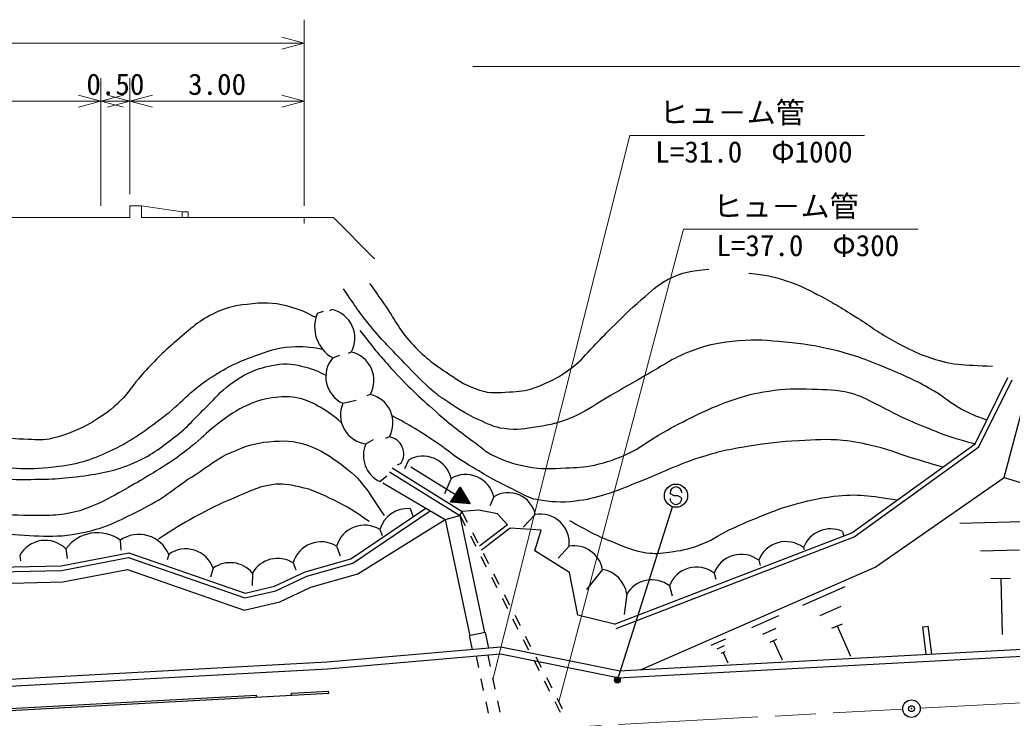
# Model space of a CAD drawing. Units: millimetres, scale not verified, with parts at other scales. Extents: x 40000 to 680000, y 20000 to 380000.
# Drawn here: x 191024 to 276401, y 286954 to 347000 of the extents above; entities that cross this region are included whole.
import ezdxf
from ezdxf.enums import TextEntityAlignment as Align

# ---------------------------------------------------------------- set-up
doc = ezdxf.new("R2010")
doc.units = ezdxf.units.MM
doc.header["$LTSCALE"] = 1000
doc.header["$PDMODE"] = 32
doc.header["$PDSIZE"] = 500
doc.linetypes.add('CHAIN', pattern=[18.5, 12, -1.5, 3.5, -1.5])
for name, color, linetype, lineweight in [('S-BGD', 7, 'Continuous', 25), ('S-BMK', 2, 'CHAIN', 13), ('S-BMK-SRVR', 3, 'Continuous', 25), ('S-STR-HTXT', 7, 'Continuous', 13), ('S-STR-STRC', 7, 'Continuous', 25)]:
    doc.layers.add(name, color=color, linetype=linetype, lineweight=lineweight)
doc.styles.add('ＭＳ ゴシック', font='')
doc.styles.get('ＭＳ ゴシック').set_extended_font_data('MS Gothic')

msp = doc.modelspace()

# ---------------------------------------------------------------- linework, layer by layer
at = {"layer": 'S-BGD'}
for p, q in [((216626, 321782), (217152, 321938)), ((217896, 322083), (217678, 321985)), ((217947, 317933), (218548, 318164)), ((219536, 318435), (219284, 318322)), ((218823, 314030), (219971, 314288)), ((221177, 314787), (220890, 314658)), ((220792, 310548), (221438, 310911)), ((222818, 311139), (222497, 310995)), ((224455, 309150), (224130, 308392)), ((223054, 308480), (229079, 304729)), ((223810, 308858), (223488, 308714)), ((224678, 308561), (228504, 306179)), ((221990, 307296), (222598, 307792)), ((222842, 308140), (228868, 304390)), ((228131, 307573), (227565, 306254)), ((222259, 307202), (227617, 304022)), ((228087, 305529), (228922, 306830)), ((229265, 306252), (228755, 306570)), ((229151, 306445), (228810, 306656)), ((229036, 306637), (228866, 306743)), ((228922, 306830), (229780, 305385)), ((228538, 305491), (228198, 305702)), ((228764, 305471), (228254, 305789)), ((228990, 305452), (228310, 305876)), ((229216, 305433), (228365, 305962)), ((229441, 305414), (228421, 306049)), ((229667, 305395), (228477, 306136)), ((229723, 305482), (228532, 306223)), ((229608, 305674), (228588, 306309)), ((229494, 305867), (228643, 306396)), ((229379, 306059), (228699, 306483)), ((231807, 305996), (231469, 305209)), ((224593, 304972), (224859, 304277)), ((229780, 305385), (228087, 305529)), ((228313, 305510), (228143, 305616)), ((227617, 304022), (228868, 304390)), ((227617, 304022), (229744, 294037)), ((228868, 304390), (229079, 304729)), ((228868, 304390), (231015, 294307)), ((228881, 304411), (229335, 303520)), ((229066, 304708), (229520, 303817)), ((235366, 304470), (234329, 303366)), ((222009, 303164), (222204, 302655)), ((232992, 303582), (230584, 301730)), ((233222, 303283), (230758, 301388)), ((271909, 303725), (278675, 303900)), ((199668, 302262), (199702, 301400)), ((229789, 302629), (230243, 301738)), ((229974, 302926), (230428, 302035)), ((261796, 303014), (261901, 302693)), ((194984, 301507), (195103, 300671)), ((218274, 301734), (218586, 300917)), ((238281, 301730), (237336, 300724)), ((258446, 301624), (258495, 301451)), ((273663, 301352), (277046, 301440)), ((191024, 300945), (191090, 300480)), ((203837, 301035), (203692, 300566)), ((230697, 300847), (231151, 299956)), ((230882, 301144), (231336, 300253)), ((254599, 300528), (254729, 300071)), ((207657, 299849), (207436, 299080)), ((214538, 300303), (214764, 299714)), ((241166, 299742), (239765, 298025)), ((211038, 299430), (211002, 298353)), ((231605, 299065), (232059, 298174)), ((231790, 299362), (232244, 298471)), ((250752, 299432), (250900, 298912)), ((274571, 298958), (276262, 299001)), ((275417, 298979), (275541, 294146)), ((246905, 298336), (247152, 297469)), ((258400, 296681), (262038, 298271)), ((232513, 297283), (232967, 296392)), ((232698, 297580), (233153, 296689)), ((243238, 297614), (243013, 295865)), ((259877, 295780), (261696, 296575)), ((233421, 295501), (233875, 294610)), ((233607, 295798), (234061, 294907)), ((254001, 294759), (256314, 295769)), ((242484, 290409), (322474, 294736)), ((242528, 291012), (322446, 295335)), ((254940, 294186), (256096, 294691)), ((260900, 294679), (261809, 295077)), ((261354, 294878), (262490, 292279)), ((268709, 294813), (269168, 294872)), ((269016, 292445), (268709, 294813)), ((269479, 292470), (269168, 294872)), ((231064, 294318), (229695, 294026)), ((229695, 294026), (229945, 292853)), ((231064, 294318), (231350, 292976)), ((234330, 293719), (234784, 292828)), ((234515, 294016), (234969, 293125)), ((250515, 293235), (251777, 293787)), ((255590, 293486), (256168, 293739)), ((232402, 293068), (217451, 291758)), ((242528, 291012), (232402, 293068)), ((251028, 292922), (251659, 293198)), ((255879, 293612), (256601, 291961)), ((232368, 292463), (217494, 291160)), ((230271, 292279), (230480, 291301)), ((231275, 292367), (231483, 291389)), ((242484, 290409), (232368, 292463)), ((235423, 292234), (235877, 291343)), ((251383, 292541), (251698, 292679)), ((251540, 292610), (251934, 291708)), ((217494, 291160), (182492, 289266)), ((217451, 291758), (182502, 289868)), ((235238, 291937), (235692, 291046)), ((230688, 290323), (230896, 289345)), ((231692, 290411), (231900, 289433)), ((236331, 290452), (236785, 289561)), ((236146, 290155), (236600, 289264)), ((217597, 289062), (182648, 287172)), ((182652, 287372), (211395, 288927)), ((211406, 288727), (211395, 288927)), ((214391, 289089), (217586, 289262)), ((214402, 288889), (214391, 289089)), ((217597, 289062), (217586, 289262)), ((237239, 288670), (237693, 287779)), ((231105, 288367), (231313, 287389)), ((232108, 288455), (232317, 287477)), ((237054, 288373), (237508, 287482))]:
    msp.add_line(p, q, dxfattribs=at)
for points in [[(242183, 295023), (262613, 302887), (273209, 310551), (276033, 316236)], [(242327, 294650), (262805, 302532), (273523, 310285), (276391, 316058)], [(244413, 291114), (264608, 299941), (275723, 307652), (277993, 316161)], [(118827, 297819), (127349, 298061), (130934, 299433), (138339, 306817), (141279, 308637), (144839, 308934), (152746, 306325), (156769, 305757), (166344, 305647), (168030, 304896), (178223, 298622), (182198, 297068), (185643, 297689), (188021, 298515), (194727, 298665), (200291, 299735), (210332, 296252), (213382, 296960), (216059, 298227), (220096, 299373), (227617, 304022)], [(275723, 307652), (280292, 306251), (283636, 301197), (304863, 303120), (321843, 302090), (353077, 305050)], [(187770, 299909), (194578, 300062), (200395, 301180), (210409, 297707), (212920, 298290), (215565, 299542), (219498, 300658), (225948, 305013)], [(232992, 303582), (232122, 304528), (230506, 304848), (229079, 304729)], [(187841, 299511), (194620, 299663), (200366, 300767), (210387, 297292), (213052, 297910), (215707, 299166), (219669, 300291), (226329, 304787)], [(242183, 295023), (239034, 295796), (238311, 299484), (235323, 301351), (235887, 303108), (233222, 303283)]]:
    msp.add_lwpolyline(points, dxfattribs=at)
for centre, radius, start, end in [((217348, 319644), 2500, 331.08676, 77.34697), ((219444, 320598), 3057, 157.199, 240.67073), ((219848, 316310), 2500, 139.52245, 245.78266), ((218989, 315996), 2500, 331.08676, 77.34697), ((220630, 312348), 2500, 331.08676, 77.34697), ((221113, 313027), 2500, 156.35686, 262.61706), ((222571, 309676), 1484, 326.57828, 80.41997), ((223082, 309545), 2500, 156.35686, 244.10769), ((225702, 306983), 2500, 13.65277, 119.91298), ((229378, 305406), 2500, 13.65277, 119.91298), ((233046, 303971), 2374, 12.11878, 121.44696), ((224413, 302479), 2500, 85.88331, 164.08444), ((235796, 302007), 2500, 353.64503, 99.90523), ((220678, 301048), 2500, 57.82424, 164.08444), ((260780, 300730), 2500, 66.01839, 159.03321), ((193215, 299741), 2500, 44.94739, 151.2076), ((197704, 299537), 3359, 54.22139, 144.08661), ((201256, 299959), 2797, 22.62501, 124.59274), ((205303, 299010), 2500, 19.62255, 125.88276), ((216943, 299618), 2500, 57.82424, 164.08444), ((238711, 299267), 2500, 10.94684, 99.90523), ((256933, 299634), 2500, 52.77301, 159.03321), ((213207, 298187), 2500, 57.82424, 150.17976), ((253087, 298538), 2500, 52.77301, 159.03321), ((209123, 297824), 2500, 39.99042, 125.88276), ((240761, 297275), 2500, 7.78511, 80.69255), ((249240, 297442), 2500, 52.77301, 159.03321), ((245393, 296346), 2500, 52.77301, 149.5189)]:
    msp.add_arc(centre, radius, start, end, dxfattribs=at)
for points, knots in [([(221119, 324337), (221726, 323468), (221878, 323251), (222365, 322555), (223272, 321258), (223627, 320409), (224689, 319236), (225788, 318022), (226556, 317471), (227915, 316557), (228891, 315900), (229460, 315509), (230583, 315157), (231538, 314857), (232143, 314941), (233142, 315004), (233980, 315056), (234476, 315060), (235263, 315354), (236640, 315867), (237408, 316245), (238577, 317136), (239360, 317733), (239677, 318209), (240370, 318908), (240978, 319521), (241298, 319886), (241912, 320493), (242905, 321475), (243459, 322029), (244515, 322943), (245367, 323681), (245813, 324167), (246811, 324692), (248058, 325349), (248757, 325383), (250310, 325567)], [0, 0, 0, 0, 1, 1, 1, 2, 2, 2, 3, 3, 3, 4, 4, 4, 5, 5, 5, 6, 6, 6, 7, 7, 7, 8, 8, 8, 9, 9, 9, 10, 10, 10, 11, 11, 11, 12, 12, 12, 12]), ([(253755, 325228), (255241, 325030), (255753, 324975), (256970, 324572), (258052, 324214), (258622, 323907), (259638, 323391), (260947, 322726), (261632, 322263), (262886, 321499), (264132, 320740), (264752, 320183), (266035, 319487), (267190, 318860), (267840, 318494), (269075, 318044), (271160, 317284), (272162, 317347), (274696, 317213)], [0, 0, 0, 0, 1, 1, 1, 2, 2, 2, 3, 3, 3, 4, 4, 4, 5, 5, 5, 6, 6, 6, 6]), ([(274212, 312571), (273173, 312963), (272844, 313097), (272017, 313537), (271055, 314048), (270632, 314526), (269690, 315073), (268254, 315907), (267402, 316297), (265871, 316939), (264017, 317716), (262959, 318138), (261008, 318619), (259415, 319011), (258493, 319119), (256859, 319277), (255318, 319427), (254440, 319533), (252897, 319398), (251264, 319255), (250327, 319098), (248792, 318520), (247049, 317863), (246216, 317176), (244588, 316270), (243360, 315586), (242693, 315165), (241471, 314470), (240278, 313791), (239681, 313262), (238409, 312747), (237357, 312320), (236719, 312192), (235599, 312000), (234474, 311807), (233814, 311711), (232680, 311847), (231786, 311953), (231334, 312261), (230507, 312615), (229222, 313164), (228598, 313672), (227422, 314426), (227103, 314630), (226943, 314773), (226654, 315019), (225604, 315909), (225083, 316485), (224130, 317477), (222977, 318676), (222293, 319316), (221243, 320605), (220247, 321829), (219928, 322298), (218872, 323876)], [0, 0, 0, 0, 1, 1, 1, 2, 2, 2, 3, 3, 3, 4, 4, 4, 5, 5, 5, 6, 6, 6, 7, 7, 7, 8, 8, 8, 9, 9, 9, 10, 10, 10, 11, 11, 11, 12, 12, 12, 13, 13, 13, 14, 14, 14, 15, 15, 15, 16, 16, 16, 17, 17, 17, 18, 18, 18, 18]), ([(216494, 321399), (215616, 321874), (215267, 322017), (214429, 322269), (213153, 322654), (212357, 322722), (211032, 322585), (209776, 322454), (209036, 322359), (207889, 321832), (206414, 321155), (205750, 320461), (204511, 319412), (203247, 318343), (202605, 317663), (201490, 316440), (200746, 315624), (200486, 315026), (199694, 314256), (198850, 313435), (198304, 313037), (197292, 312436), (196037, 311690), (195242, 311402), (193834, 311016), (193047, 310801), (192563, 310891), (191747, 310919), (189579, 310995), (188378, 311279), (186239, 311647), (183559, 312109), (182018, 312227), (179409, 312994), (176589, 313823), (175083, 314516), (172348, 315590), (168723, 317013), (166782, 318027), (163176, 319497), (161225, 320292), (160141, 320766), (158153, 321462), (156336, 322099), (155310, 322471), (153421, 322846), (151686, 323189), (150687, 323264), (148920, 323343), (146875, 323434), (145722, 323435), (143679, 323294), (142037, 323181), (141127, 323003), (139493, 322797), (137616, 322560), (136568, 322397), (134689, 322166), (133449, 322014), (132753, 321934), (131510, 321802), (130431, 321688), (129811, 321738), (128744, 321535), (126604, 321128), (125366, 320952), (123345, 320140), (122047, 319619), (121316, 319309), (120118, 318587), (118079, 317359), (116935, 316635), (115132, 315081), (113401, 313589), (112649, 312521), (111019, 310919), (109580, 309505), (108876, 308593), (107294, 307340), (106211, 306482), (105547, 306062), (104334, 305399), (103084, 304717), (102315, 304456), (100961, 304016), (99795, 303637), (99138, 303350), (97916, 303252), (96907, 303171), (96335, 303361), (95344, 303567), (93648, 303920), (92734, 304292), (91122, 304926), (89804, 305444), (89179, 305979), (87919, 306625), (85844, 307688), (84701, 308325), (82581, 309294), (81178, 309934), (80392, 310299), (78941, 310822), (77795, 311236), (77150, 311510), (75944, 311684), (74762, 311854), (74078, 311801), (72887, 311708), (71349, 311588), (70485, 311467), (68980, 311126), (67892, 310879), (67505, 310774), (66225, 310369)], [0, 0, 0, 0, 1, 1, 1, 2, 2, 2, 3, 3, 3, 4, 4, 4, 5, 5, 5, 6, 6, 6, 7, 7, 7, 8, 8, 8, 9, 9, 9, 10, 10, 10, 11, 11, 11, 12, 12, 12, 13, 13, 13, 14, 14, 14, 15, 15, 15, 16, 16, 16, 17, 17, 17, 18, 18, 18, 19, 19, 19, 20, 20, 20, 21, 21, 21, 22, 22, 22, 23, 23, 23, 24, 24, 24, 25, 25, 25, 26, 26, 26, 27, 27, 27, 28, 28, 28, 29, 29, 29, 30, 30, 30, 31, 31, 31, 32, 32, 32, 33, 33, 33, 34, 34, 34, 35, 35, 35, 36, 36, 36, 37, 37, 37, 38, 38, 38, 38]), ([(66317, 308680), (67127, 309031), (67412, 309129), (68143, 309321), (69187, 309595), (69809, 309638), (70889, 309640), (72634, 309642), (73636, 309703), (75347, 309361), (78866, 308657), (80765, 307877), (84079, 306500), (86713, 305405), (87945, 304289), (90505, 303031), (92733, 301936), (93937, 301089), (96365, 300571), (97791, 300267), (98688, 300302), (100096, 300682), (101191, 300978), (101716, 301416), (102666, 302036), (104532, 303254), (105306, 304308), (107130, 305588), (109517, 307263), (110937, 308080), (113376, 309678), (117263, 312225), (119186, 314089), (123326, 316201), (127907, 318538), (130604, 319790), (135625, 320900), (138889, 321621), (140813, 321798), (144152, 321632), (146633, 321508), (148044, 321381), (150453, 320775), (152142, 320350), (153013, 319865), (154654, 319283), (156344, 318683), (157288, 318343), (158980, 317749), (161373, 316908), (162721, 316457), (165115, 315621), (168600, 314403), (170537, 313680), (174029, 312484), (176415, 311666), (177714, 311077), (180151, 310425), (183109, 309633), (184767, 309107), (187807, 308739), (190352, 308430), (191829, 308275), (194371, 308614), (196263, 308867), (197321, 309225), (199042, 310051), (200822, 310906), (201696, 311628), (203284, 312801), (204930, 314018), (205598, 315038), (207319, 316146), (208732, 317055), (209579, 317515), (211161, 318080), (212383, 318517), (213086, 318822), (214381, 318896), (215428, 318956), (215887, 318901), (217057, 318688)], [0, 0, 0, 0, 1, 1, 1, 2, 2, 2, 3, 3, 3, 4, 4, 4, 5, 5, 5, 6, 6, 6, 7, 7, 7, 8, 8, 8, 9, 9, 9, 10, 10, 10, 11, 11, 11, 12, 12, 12, 13, 13, 13, 14, 14, 14, 15, 15, 15, 16, 16, 16, 17, 17, 17, 18, 18, 18, 19, 19, 19, 20, 20, 20, 21, 21, 21, 22, 22, 22, 23, 23, 23, 24, 24, 24, 25, 25, 25, 26, 26, 26, 27, 27, 27, 27]), ([(220267, 320294), (221607, 318583), (222011, 318088), (223234, 316766), (224649, 315236), (225525, 314454), (227087, 313075), (228355, 311956), (229134, 311407), (230498, 310406), (230956, 310070), (231176, 309814), (231692, 309574), (232807, 309057), (233470, 308813), (234677, 308579), (235954, 308332), (236706, 308420), (238006, 308471), (238968, 308508), (239519, 308501), (240457, 308715), (241608, 308977), (242241, 309205), (243316, 309692), (244419, 310192), (244922, 310688), (245976, 311284), (247089, 311913), (247709, 312276), (248861, 312831), (250176, 313464), (250918, 313823), (252299, 314296), (253501, 314709), (254200, 314890), (255456, 315083), (256889, 315303), (257715, 315289), (259165, 315246), (260460, 315208), (261213, 315255), (262467, 314930), (263374, 314694), (263824, 314384), (264674, 313989), (265541, 313586), (265987, 313279), (266854, 312876), (267801, 312435), (268344, 312214), (269315, 311827), (270085, 311519), (270515, 311340), (271305, 311085), (272040, 310847), (272298, 310780), (273209, 310551)], [0, 0, 0, 0, 1, 1, 1, 2, 2, 2, 3, 3, 3, 4, 4, 4, 5, 5, 5, 6, 6, 6, 7, 7, 7, 8, 8, 8, 9, 9, 9, 10, 10, 10, 11, 11, 11, 12, 12, 12, 13, 13, 13, 14, 14, 14, 15, 15, 15, 16, 16, 16, 17, 17, 17, 18, 18, 18, 19, 19, 19, 19]), ([(66417, 306834), (67259, 307060), (67553, 307096), (68292, 307200), (70012, 307442), (71009, 307273), (72736, 307088), (75042, 306842), (76325, 306596), (78589, 306093), (80434, 305683), (81519, 305546), (83247, 304779), (84821, 304081), (85596, 303474), (87069, 302581), (88163, 301919), (88709, 301438), (89824, 300814), (91359, 299955), (92168, 299326), (93838, 298775), (94971, 298401), (95639, 298207), (96832, 298170), (98109, 298130), (98832, 298283), (100081, 298552), (101540, 298866), (102306, 299270), (103648, 299922), (107175, 301633), (109079, 302770), (112312, 304986), (114615, 306565), (115726, 307701), (118046, 309254), (121041, 311260), (122855, 312184), (126072, 313809), (128453, 315012), (129818, 315669), (132363, 316469), (135785, 317544), (137809, 317853), (141377, 318221), (145036, 318598), (147161, 319055), (150790, 318460), (154226, 317896), (156044, 317035), (159294, 315784), (161172, 315061), (162106, 314381), (163961, 313602), (166317, 312612), (167643, 312058), (170076, 311277), (173187, 310279), (174972, 309848), (178151, 309095), (180076, 308639), (181139, 308263), (183104, 308028), (186286, 307648), (188085, 307482), (191290, 307487), (193227, 307489), (194322, 307502), (196243, 307757), (198073, 308001), (199128, 308186), (200830, 308904), (202308, 309528), (203020, 310136), (204301, 311102), (205517, 312018), (206031, 312730), (207136, 313777), (207903, 314504), (208240, 315022), (209095, 315641), (210445, 316618), (211372, 317041), (213013, 317329), (214021, 317505), (214639, 317410), (215625, 317138), (216326, 316944), (216618, 316823), (217352, 316438)], [0, 0, 0, 0, 1, 1, 1, 2, 2, 2, 3, 3, 3, 4, 4, 4, 5, 5, 5, 6, 6, 6, 7, 7, 7, 8, 8, 8, 9, 9, 9, 10, 10, 10, 11, 11, 11, 12, 12, 12, 13, 13, 13, 14, 14, 14, 15, 15, 15, 16, 16, 16, 17, 17, 17, 18, 18, 18, 19, 19, 19, 20, 20, 20, 21, 21, 21, 22, 22, 22, 23, 23, 23, 24, 24, 24, 25, 25, 25, 26, 26, 26, 27, 27, 27, 28, 28, 28, 29, 29, 29, 30, 30, 30, 30]), ([(218707, 312348), (217921, 313014), (217650, 313255), (216874, 313681), (216171, 314066), (215764, 314304), (214980, 314470), (214239, 314627), (213794, 314620), (213040, 314540), (212092, 314439), (211558, 314282), (210683, 313901), (209575, 313420), (209037, 312973), (208063, 312258), (207247, 311657), (206880, 311208), (206095, 310568), (205503, 310085), (205171, 309814), (204550, 309371), (203780, 308823), (203323, 308553), (202517, 308059), (201662, 307534), (201181, 307241), (200304, 306752), (199178, 306124), (198560, 305738), (197372, 305236), (196626, 304922), (196191, 304768), (195397, 304609), (194591, 304448), (194128, 304397), (193306, 304377), (190415, 304307), (188792, 304555), (185919, 304888), (183394, 305181), (182037, 305722), (179600, 306444), (173459, 308265), (170242, 309951), (164234, 312171), (160730, 313464), (158830, 314378), (155255, 315458), (153647, 315943), (152744, 316287), (151074, 316457), (150992, 316465), (150911, 316473), (150832, 316480)], [0, 0, 0, 0, 1, 1, 1, 2, 2, 2, 3, 3, 3, 4, 4, 4, 5, 5, 5, 6, 6, 6, 7, 7, 7, 8, 8, 8, 9, 9, 9, 10, 10, 10, 11, 11, 11, 12, 12, 12, 13, 13, 13, 14, 14, 14, 15, 15, 15, 16, 16, 16, 17, 17, 17, 18, 18, 18, 18]), ([(66651, 302494), (69363, 302447), (70226, 302364), (72497, 302073), (76214, 301597), (78201, 300778), (81809, 299766), (84922, 298893), (86620, 298249), (89695, 297249), (92238, 296423), (93618, 295815), (96197, 295110), (97582, 294731), (98368, 294432), (99804, 294397), (100796, 294373), (101376, 294433), (102321, 294733), (104588, 295452), (105782, 296114), (107837, 297312), (109666, 298379), (110650, 299052), (112367, 300291), (114384, 301745), (115383, 302731), (117380, 304213), (119307, 305643), (120418, 306403), (122414, 307736), (124323, 309012), (125371, 309766), (127360, 310914), (128916, 311812), (129769, 312376), (131438, 313040), (132940, 313638), (133831, 313847), (135400, 314234), (136925, 314611), (137783, 314858), (139347, 315006), (141001, 315163), (141941, 315187), (143600, 315094), (146521, 314929), (148173, 314809), (151042, 314234), (155348, 313372), (157694, 312565), (161864, 311190), (164679, 310262), (166190, 309553), (168942, 308452), (171299, 307509), (172579, 306877), (174958, 305991), (176900, 305267), (178002, 304890), (179997, 304330), (181734, 303843), (182718, 303591), (184498, 303296), (186471, 302969), (187596, 302879), (189595, 302801), (192279, 302697), (193844, 302352), (196471, 302913), (198639, 303376), (199755, 304038), (201737, 305032), (203556, 305946), (204376, 306800), (206096, 307888), (207318, 308661), (207920, 309262), (209253, 309823), (210452, 310327), (211163, 310612), (212460, 310724), (213752, 310836), (214541, 310849), (215766, 310424), (217008, 309992), (217630, 309534), (218693, 308760), (220500, 307445), (220978, 306468), (222365, 304371)], [0, 0, 0, 0, 1, 1, 1, 2, 2, 2, 3, 3, 3, 4, 4, 4, 5, 5, 5, 6, 6, 6, 7, 7, 7, 8, 8, 8, 9, 9, 9, 10, 10, 10, 11, 11, 11, 12, 12, 12, 13, 13, 13, 14, 14, 14, 15, 15, 15, 16, 16, 16, 17, 17, 17, 18, 18, 18, 19, 19, 19, 20, 20, 20, 21, 21, 21, 22, 22, 22, 23, 23, 23, 24, 24, 24, 25, 25, 25, 26, 26, 26, 27, 27, 27, 28, 28, 28, 29, 29, 29, 30, 30, 30, 30]), ([(270436, 308545), (269303, 308865), (269010, 308951), (268099, 309223), (266746, 309628), (266026, 309989), (264651, 310313), (263557, 310571), (262940, 310738), (261820, 310834), (260348, 310959), (259513, 310888), (258038, 310809), (256359, 310720), (255419, 310609), (253760, 310337), (252057, 310058), (251098, 309872), (249457, 309337), (247399, 308665), (246327, 308065), (244309, 307279), (243179, 306840), (242570, 306520), (241405, 306181), (240412, 305892), (239847, 305730), (238819, 305612), (237536, 305465), (236790, 305527), (235517, 305742), (234779, 305866), (234430, 306167), (233752, 306482), (231975, 307308), (231032, 307884), (229360, 308906), (228398, 309494), (227925, 309923), (226993, 310557), (226226, 311078), (225801, 311378), (225008, 311858), (224259, 312312), (223998, 312453), (223055, 312956)], [0, 0, 0, 0, 1, 1, 1, 2, 2, 2, 3, 3, 3, 4, 4, 4, 5, 5, 5, 6, 6, 6, 7, 7, 7, 8, 8, 8, 9, 9, 9, 10, 10, 10, 11, 11, 11, 12, 12, 12, 13, 13, 13, 14, 14, 14, 15, 15, 15, 15]), ([(221070, 303875), (219726, 304787), (219297, 305089), (218061, 305684), (216927, 306230), (216286, 306583), (215055, 306846), (214157, 307038), (213619, 307160), (212710, 307027), (211368, 306830), (210689, 306389), (209433, 305874), (208089, 305323), (207362, 304946), (206086, 304251), (204831, 303567), (204412, 303297), (202957, 302356)], [0, 0, 0, 0, 1, 1, 1, 2, 2, 2, 3, 3, 3, 4, 4, 4, 5, 5, 5, 6, 6, 6, 6]), ([(238302, 303959), (239935, 303041), (240438, 302732), (241902, 302159), (243064, 301703), (243708, 301354), (244943, 301179), (245699, 301072), (246140, 301125), (246895, 301228), (247909, 301366), (248485, 301471), (249449, 301814), (250522, 302194), (251015, 302652), (252044, 303139), (253001, 303593), (253548, 303823), (254533, 304213), (255658, 304658), (256278, 304950), (257444, 305270), (258829, 305650), (259614, 305868), (261039, 306035), (263176, 306285), (264082, 306073), (266538, 305726)], [0, 0, 0, 0, 1, 1, 1, 2, 2, 2, 3, 3, 3, 4, 4, 4, 5, 5, 5, 6, 6, 6, 7, 7, 7, 8, 8, 8, 9, 9, 9, 9])]:
    msp.add_open_spline(points, degree=3, knots=knots, dxfattribs=at)
at = {"layer": 'S-BMK'}
for p, q in [((268489, 287809), (322660, 290740)), ((168635, 282408), (266991, 287728))]:
    msp.add_line(p, q, dxfattribs=at)
at = {"layer": 'S-BMK-SRVR'}
msp.add_circle((267740, 287769), 750, dxfattribs=at)
msp.add_point((267740, 287769), dxfattribs=at)
at = {"layer": 'S-STR-HTXT'}
for p, q in [((215500, 331000), (215500, 347000)), ((160000, 345000), (215500, 345000)), ((215500, 345000), (213568, 345518)), ((213568, 344482), (215500, 345000)), ((573315, 342977), (230000, 342977)), ((198000, 331000), (198000, 342000)), ((200500, 332000), (200500, 342000)), ((168000, 340000), (198000, 340000)), ((198000, 340000), (196068, 340518)), ((196068, 339482), (198000, 340000)), ((199932, 340518), (198000, 340000)), ((198000, 340000), (200500, 340000)), ((198000, 340000), (199932, 339482)), ((200500, 340000), (198568, 340518)), ((198568, 339482), (200500, 340000)), ((202432, 340518), (200500, 340000)), ((200500, 340000), (215500, 340000)), ((200500, 340000), (202432, 339482)), ((215500, 340000), (213568, 340518)), ((213568, 339482), (215500, 340000)), ((243497, 337066), (231722, 290269)), ((243497, 337066), (263683, 337066)), ((200500, 331000), (200500, 330000)), ((200500, 331000), (201500, 331000)), ((201500, 331000), (201500, 330000)), ((205000, 330500), (201500, 331000)), ((205000, 330500), (205000, 330000)), ((205500, 330500), (205000, 330500)), ((205500, 330500), (205500, 330000)), ((168000, 330000), (198000, 330000)), ((198000, 330000), (200500, 330000)), ((201500, 330000), (215500, 330000)), ((215500, 330000), (215500, 329500)), ((215500, 330000), (218000, 330000)), ((218000, 330000), (221536, 326464)), ((248136, 329013), (237394, 288366)), ((248136, 329013), (268321, 329013))]:
    msp.add_line(p, q, dxfattribs=at)
at = {"layer": 'S-STR-STRC'}
for p, q in [((247076, 306218), (246977, 306336)), ((247321, 306079), (247076, 306218)), ((247622, 306077), (247321, 306079)), ((247867, 305965), (247622, 306077)), ((247973, 305829), (247867, 305965)), ((242436, 290233), (247173, 305130))]:
    msp.add_line(p, q, dxfattribs=at)
for centre, radius in [((247476, 306083), 1000), ((242436, 290233), 150), ((242436, 290233), 120), ((242436, 290233), 90), ((242436, 290233), 60), ((242436, 290233), 30), ((242436, 290233), 20)]:
    msp.add_circle(centre, radius, dxfattribs=at)
for centre, start, end in [((247477, 306333), 359.55488, 179.55488), ((247473, 305833), 179.55488, 359.55488)]:
    msp.add_arc(centre, 500, start, end, dxfattribs=at)
msp.add_point((242436, 290233), dxfattribs=at)

# ---------------------------------------------------------------- texts
at = {"layer": 'S-STR-HTXT', "style": 'ＭＳ ゴシック'}
for s, p in [('0.50', (196750, 340000)), ('3.00', (205500, 340000)), ('ヒュ－ム管', (246058, 337566)), ('ヒュ－ム管', (250696, 329513))]:
    msp.add_text(s, height=1833, dxfattribs=at).set_placement(p, align=Align.BOTTOM_LEFT)
for s, p in [('L=31.0\u3000Φ1000', (254183, 336566)), ('L=37.0\u3000Φ300', (258821, 328513))]:
    msp.add_text(s, height=1833, dxfattribs=at).set_placement(p, align=Align.TOP_CENTER)

doc.saveas('drawing.dxf')
